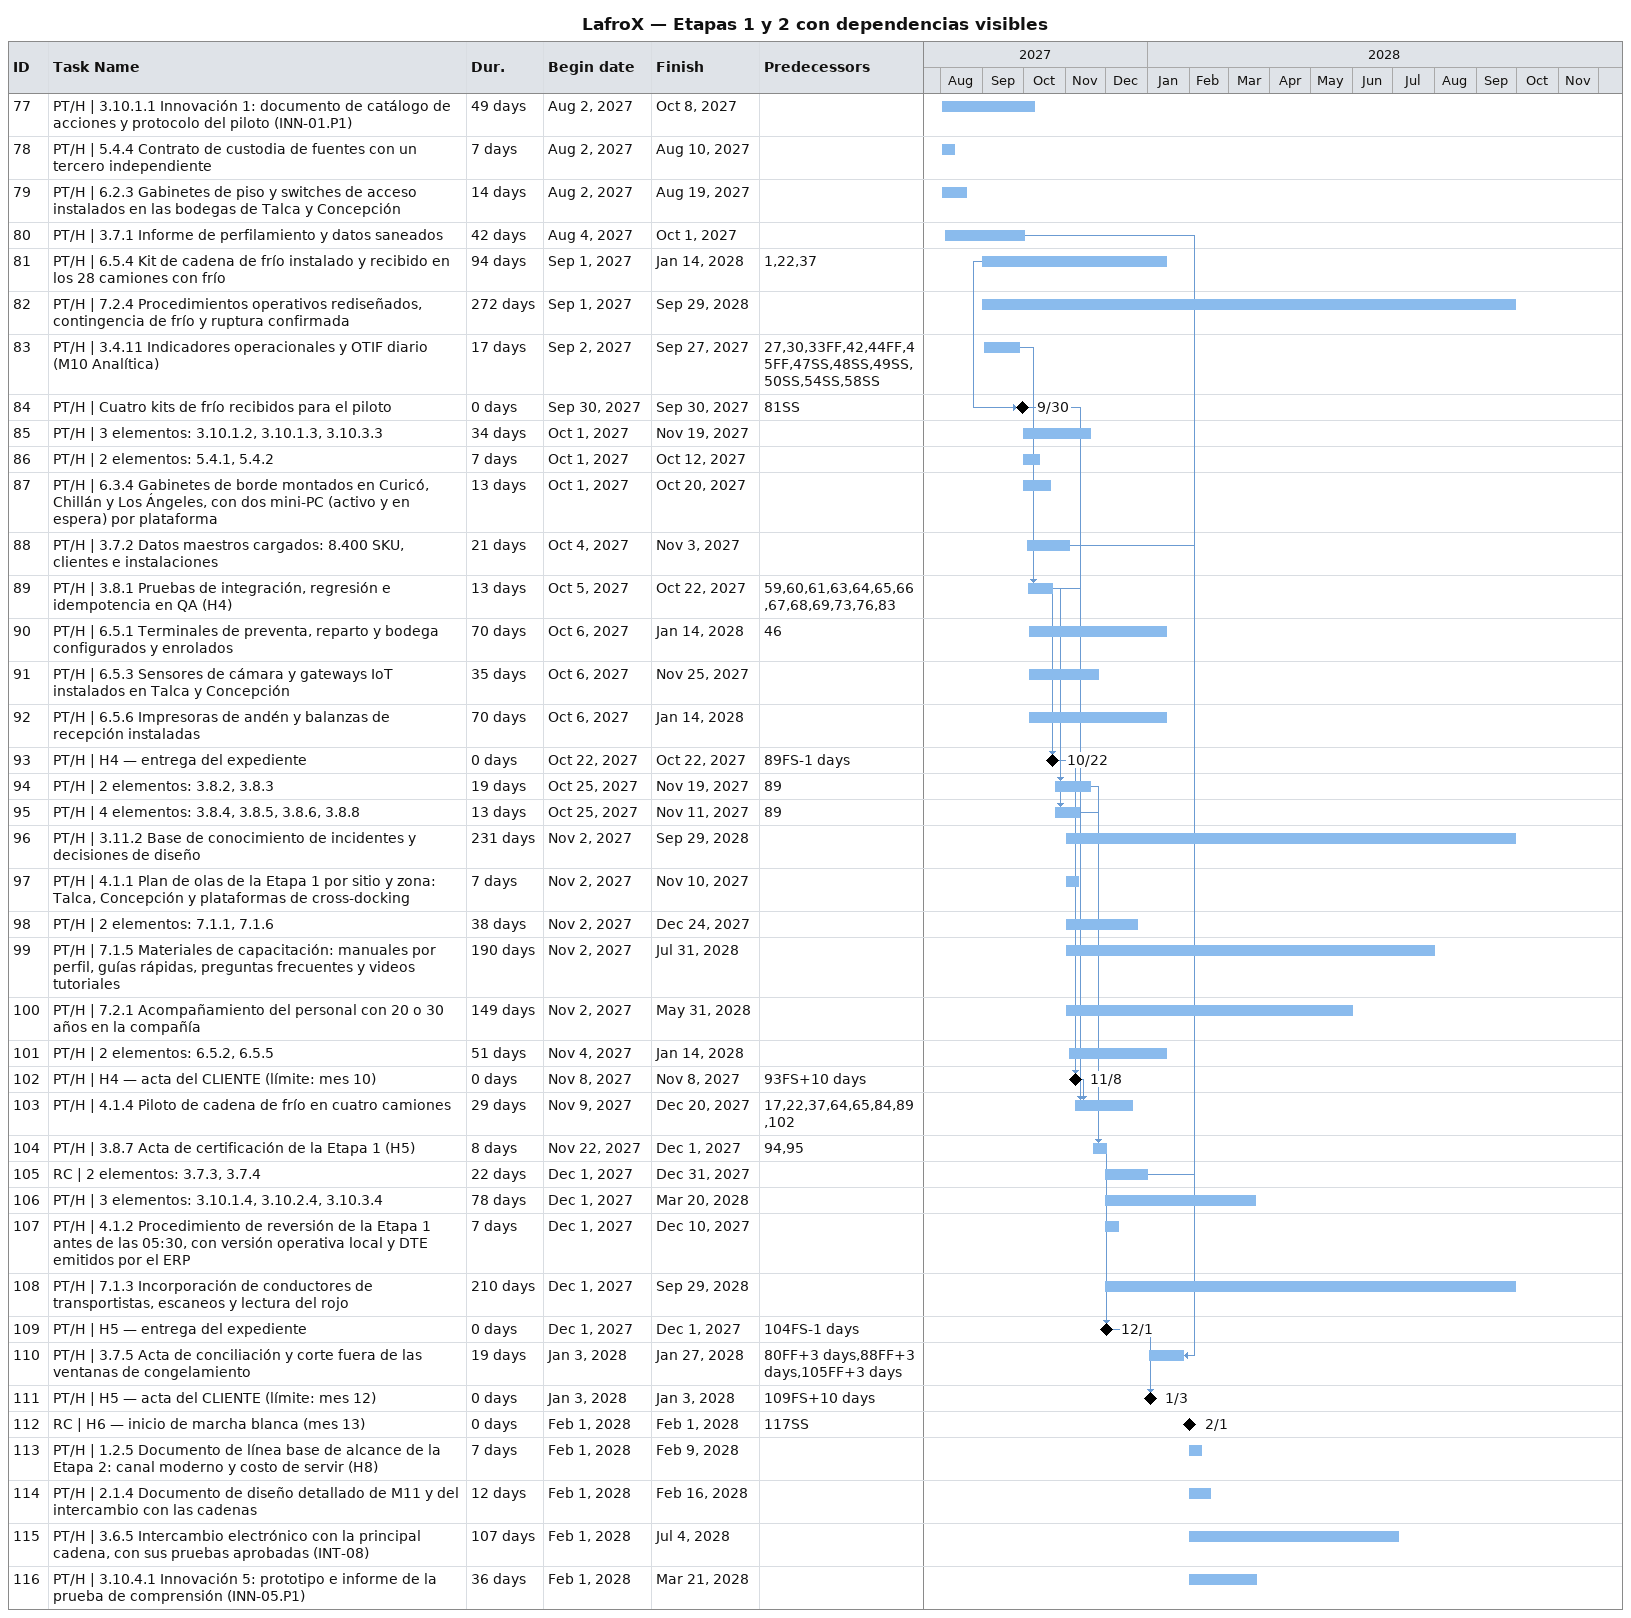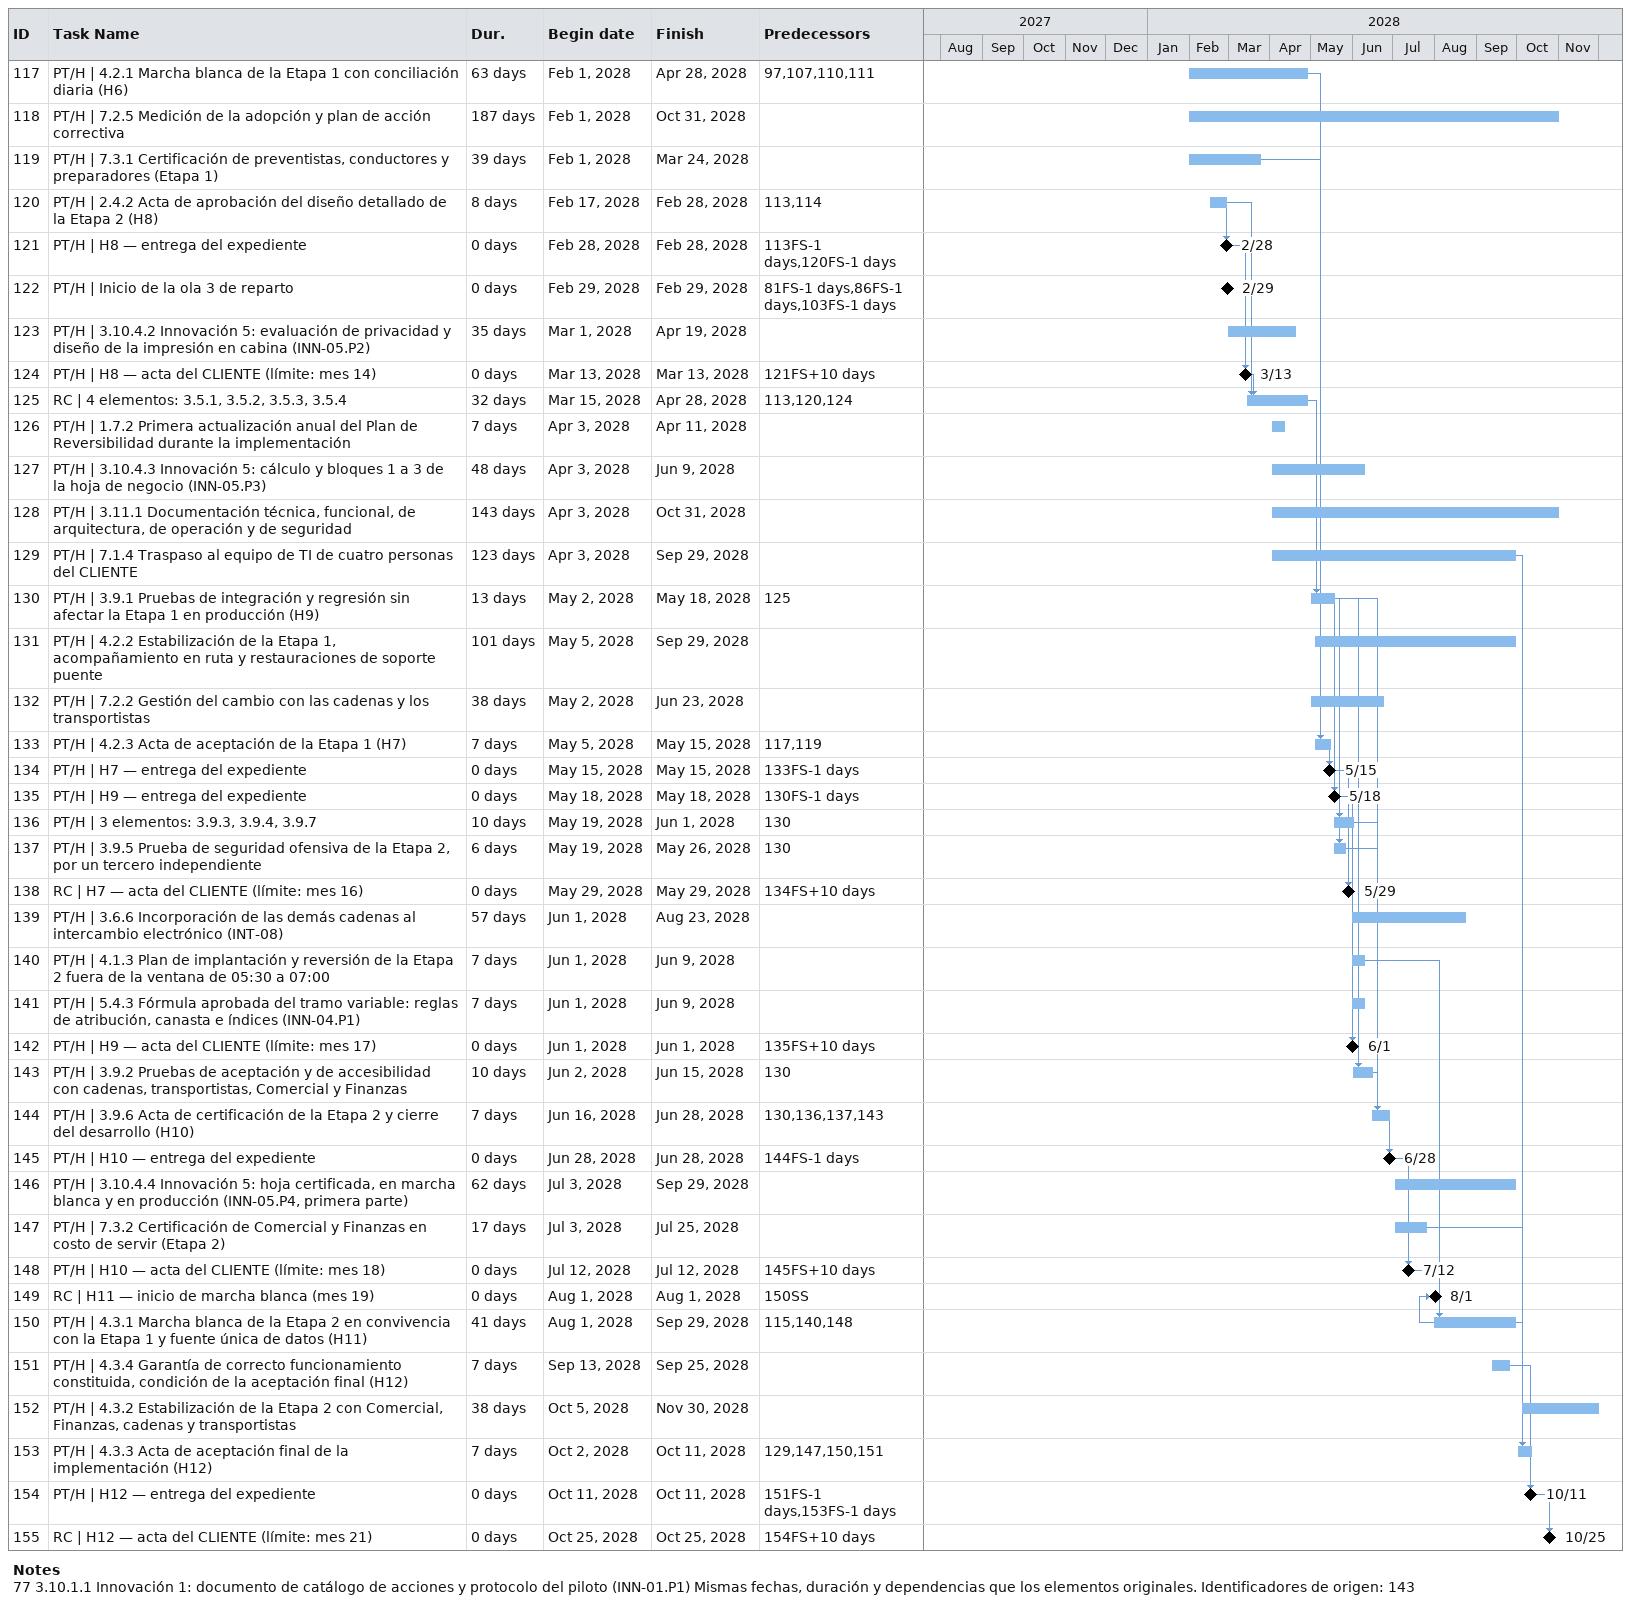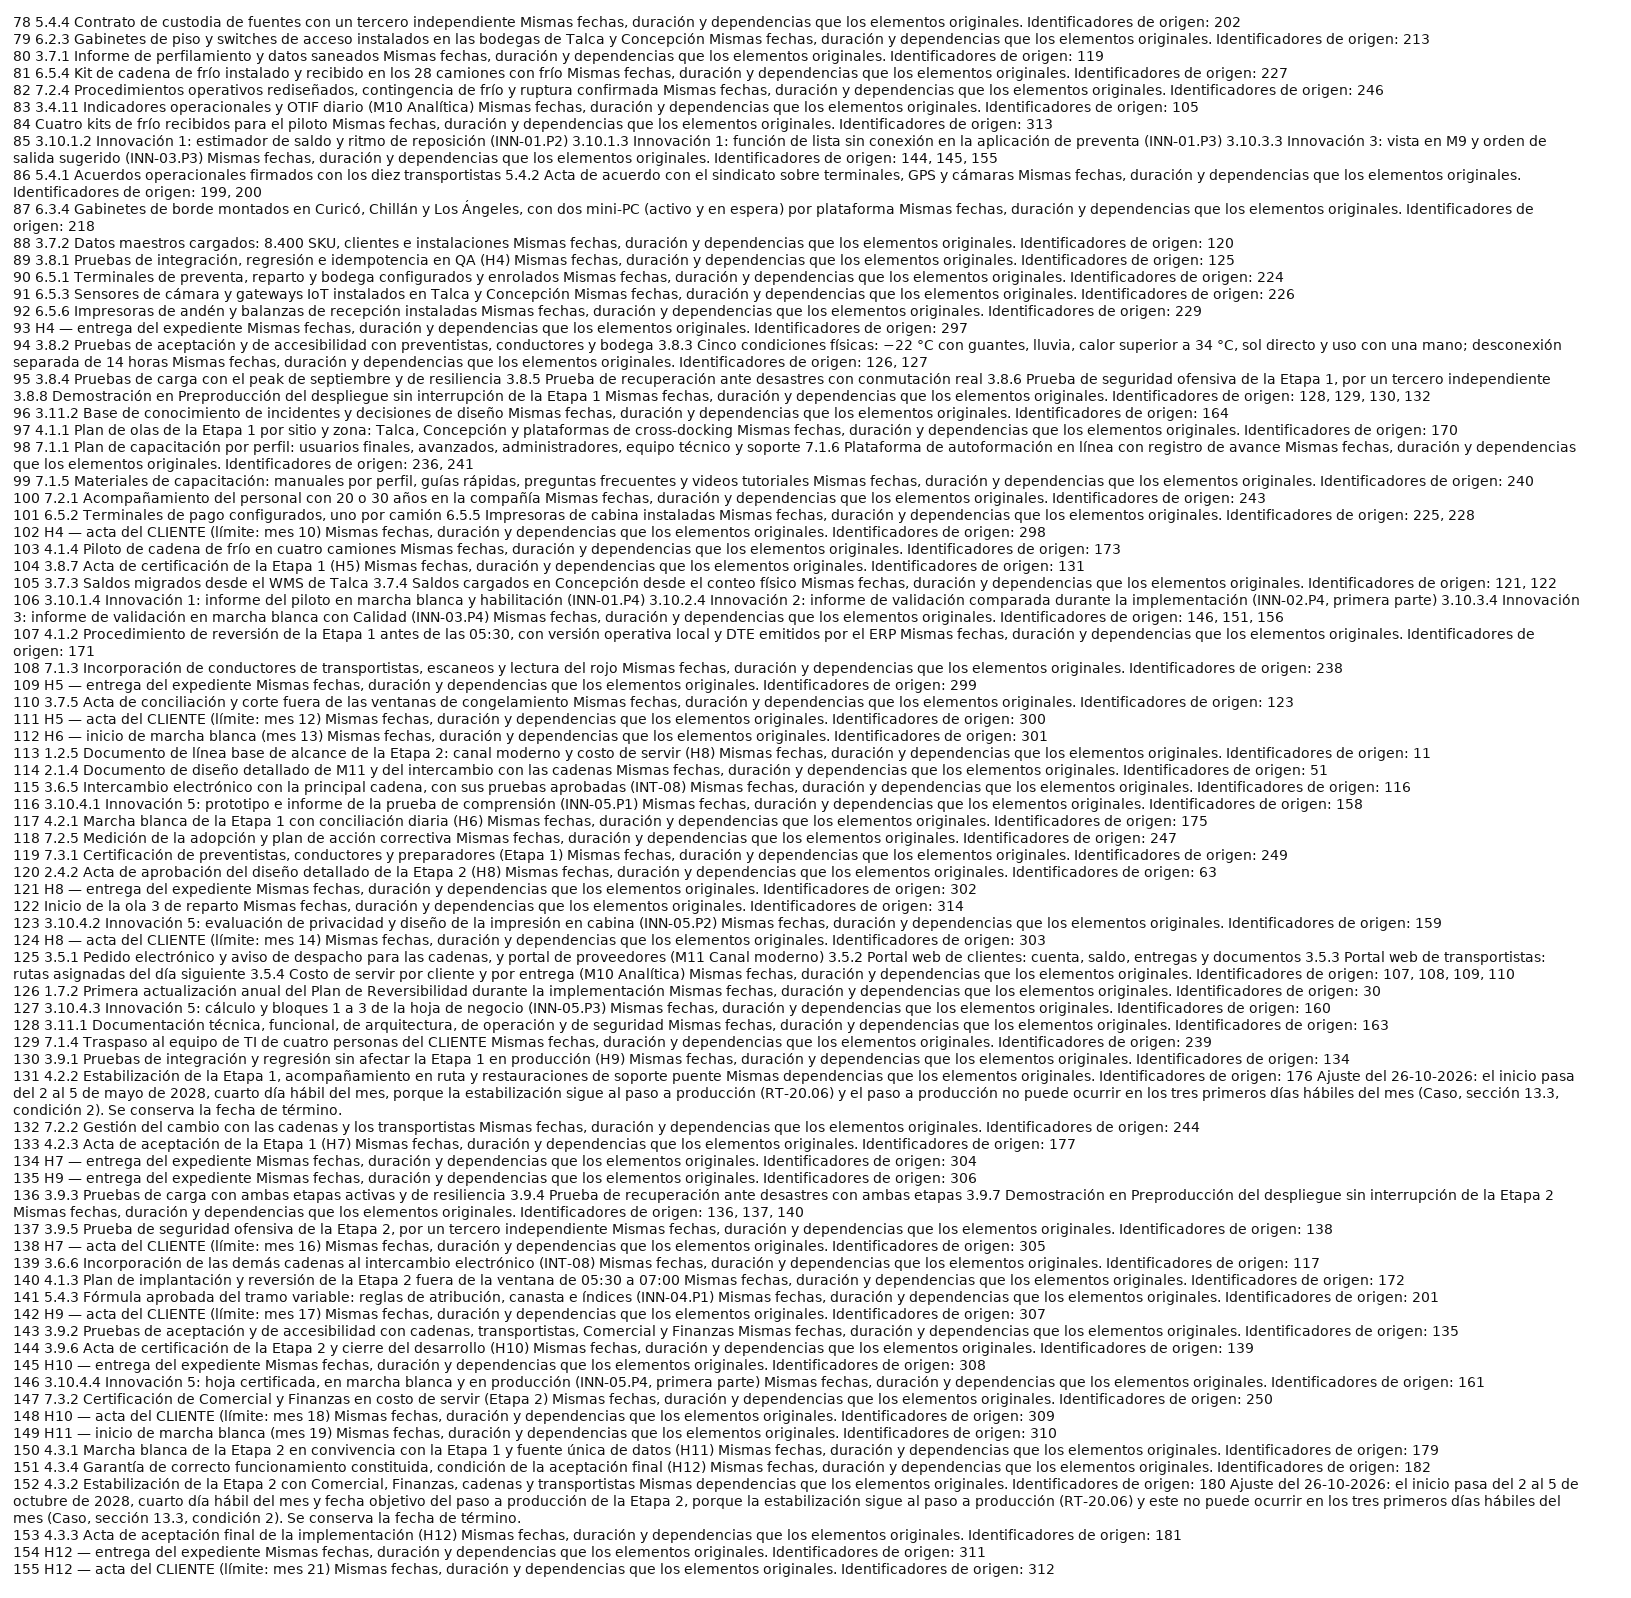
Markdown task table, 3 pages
LafroX — Etapas 1 y 2 con dependencias visibles

| ID | Task | Duration | Start | Finish | Predecessors |
|---|---|---|---|---|---|
| 77 | PT/H \| 3.10.1.1 Innovación 1: documento de catálogo de acciones y protocolo del piloto (INN-01.P1) | 49d | 2027-08-02 | 2027-10-08 |  |
| 78 | PT/H \| 5.4.4 Contrato de custodia de fuentes con un tercero independiente | 7d | 2027-08-02 | 2027-08-10 |  |
| 79 | PT/H \| 6.2.3 Gabinetes de piso y switches de acceso instalados en las bodegas de Talca y Concepción | 14d | 2027-08-02 | 2027-08-19 |  |
| 80 | PT/H \| 3.7.1 Informe de perfilamiento y datos saneados | 42d | 2027-08-04 | 2027-10-01 |  |
| 81 | PT/H \| 6.5.4 Kit de cadena de frío instalado y recibido en los 28 camiones con frío | 94d | 2027-09-01 | 2028-01-14 | 1, 22, 37 |
| 82 | PT/H \| 7.2.4 Procedimientos operativos rediseñados, contingencia de frío y ruptura confirmada | 272d | 2027-09-01 | 2028-09-29 |  |
| 83 | PT/H \| 3.4.11 Indicadores operacionales y OTIF diario (M10 Analítica) | 17d | 2027-09-02 | 2027-09-27 | 27, 30, 33FF, 42, 44FF, 45FF, 47SS, 48SS, 49SS, 50SS, 54SS, 58SS |
| 84 | PT/H \| Cuatro kits de frío recibidos para el piloto | 0d | 2027-09-30 | 2027-09-30 | 81SS |
| 85 | PT/H \| 3 elementos: 3.10.1.2, 3.10.1.3, 3.10.3.3 | 34d | 2027-10-01 | 2027-11-19 |  |
| 86 | PT/H \| 2 elementos: 5.4.1, 5.4.2 | 7d | 2027-10-01 | 2027-10-12 |  |
| 87 | PT/H \| 6.3.4 Gabinetes de borde montados en Curicó, Chillán y Los Ángeles, con dos mini-PC (activo y en espera) por plataforma | 13d | 2027-10-01 | 2027-10-20 |  |
| 88 | PT/H \| 3.7.2 Datos maestros cargados: 8.400 SKU, clientes e instalaciones | 21d | 2027-10-04 | 2027-11-03 |  |
| 89 | PT/H \| 3.8.1 Pruebas de integración, regresión e idempotencia en QA (H4) | 13d | 2027-10-05 | 2027-10-22 | 59, 60, 61, 63, 64, 65, 66, 67, 68, 69, 73, 76, 83 |
| 90 | PT/H \| 6.5.1 Terminales de preventa, reparto y bodega configurados y enrolados | 70d | 2027-10-06 | 2028-01-14 | 46 |
| 91 | PT/H \| 6.5.3 Sensores de cámara y gateways IoT instalados en Talca y Concepción | 35d | 2027-10-06 | 2027-11-25 |  |
| 92 | PT/H \| 6.5.6 Impresoras de andén y balanzas de recepción instaladas | 70d | 2027-10-06 | 2028-01-14 |  |
| 93 | PT/H \| H4 — entrega del expediente | 0d | 2027-10-22 | 2027-10-22 | 89FS-1d |
| 94 | PT/H \| 2 elementos: 3.8.2, 3.8.3 | 19d | 2027-10-25 | 2027-11-19 | 89 |
| 95 | PT/H \| 4 elementos: 3.8.4, 3.8.5, 3.8.6, 3.8.8 | 13d | 2027-10-25 | 2027-11-11 | 89 |
| 96 | PT/H \| 3.11.2 Base de conocimiento de incidentes y decisiones de diseño | 231d | 2027-11-02 | 2028-09-29 |  |
| 97 | PT/H \| 4.1.1 Plan de olas de la Etapa 1 por sitio y zona: Talca, Concepción y plataformas de cross-docking | 7d | 2027-11-02 | 2027-11-10 |  |
| 98 | PT/H \| 2 elementos: 7.1.1, 7.1.6 | 38d | 2027-11-02 | 2027-12-24 |  |
| 99 | PT/H \| 7.1.5 Materiales de capacitación: manuales por perfil, guías rápidas, preguntas frecuentes y videos tutoriales | 190d | 2027-11-02 | 2028-07-31 |  |
| 100 | PT/H \| 7.2.1 Acompañamiento del personal con 20 o 30 años en la compañía | 149d | 2027-11-02 | 2028-05-31 |  |
| 101 | PT/H \| 2 elementos: 6.5.2, 6.5.5 | 51d | 2027-11-04 | 2028-01-14 |  |
| 102 | PT/H \| H4 — acta del CLIENTE (límite: mes 10) | 0d | 2027-11-08 | 2027-11-08 | 93FS+10d |
| 103 | PT/H \| 4.1.4 Piloto de cadena de frío en cuatro camiones | 29d | 2027-11-09 | 2027-12-20 | 17, 22, 37, 64, 65, 84, 89, 102 |
| 104 | PT/H \| 3.8.7 Acta de certificación de la Etapa 1 (H5) | 8d | 2027-11-22 | 2027-12-01 | 94, 95 |
| 105 | RC \| 2 elementos: 3.7.3, 3.7.4 | 22d | 2027-12-01 | 2027-12-31 |  |
| 106 | PT/H \| 3 elementos: 3.10.1.4, 3.10.2.4, 3.10.3.4 | 78d | 2027-12-01 | 2028-03-20 |  |
| 107 | PT/H \| 4.1.2 Procedimiento de reversión de la Etapa 1 antes de las 05:30, con versión operativa local y DTE emitidos por el ERP | 7d | 2027-12-01 | 2027-12-10 |  |
| 108 | PT/H \| 7.1.3 Incorporación de conductores de transportistas, escaneos y lectura del rojo | 210d | 2027-12-01 | 2028-09-29 |  |
| 109 | PT/H \| H5 — entrega del expediente | 0d | 2027-12-01 | 2027-12-01 | 104FS-1d |
| 110 | PT/H \| 3.7.5 Acta de conciliación y corte fuera de las ventanas de congelamiento | 19d | 2028-01-03 | 2028-01-27 | 80FF+3d, 88FF+3d, 105FF+3d |
| 111 | PT/H \| H5 — acta del CLIENTE (límite: mes 12) | 0d | 2028-01-03 | 2028-01-03 | 109FS+10d |
| 112 | RC \| H6 — inicio de marcha blanca (mes 13) | 0d | 2028-02-01 | 2028-02-01 | 117SS |
| 113 | PT/H \| 1.2.5 Documento de línea base de alcance de la Etapa 2: canal moderno y costo de servir (H8) | 7d | 2028-02-01 | 2028-02-09 |  |
| 114 | PT/H \| 2.1.4 Documento de diseño detallado de M11 y del intercambio con las cadenas | 12d | 2028-02-01 | 2028-02-16 |  |
| 115 | PT/H \| 3.6.5 Intercambio electrónico con la principal cadena, con sus pruebas aprobadas (INT-08) | 107d | 2028-02-01 | 2028-07-04 |  |
| 116 | PT/H \| 3.10.4.1 Innovación 5: prototipo e informe de la prueba de comprensión (INN-05.P1) | 36d | 2028-02-01 | 2028-03-21 |  |
| 117 | PT/H \| 4.2.1 Marcha blanca de la Etapa 1 con conciliación diaria (H6) | 63d | 2028-02-01 | 2028-04-28 | 97, 107, 110, 111 |
| 118 | PT/H \| 7.2.5 Medición de la adopción y plan de acción correctiva | 187d | 2028-02-01 | 2028-10-31 |  |
| 119 | PT/H \| 7.3.1 Certificación de preventistas, conductores y preparadores (Etapa 1) | 39d | 2028-02-01 | 2028-03-24 |  |
| 120 | PT/H \| 2.4.2 Acta de aprobación del diseño detallado de la Etapa 2 (H8) | 8d | 2028-02-17 | 2028-02-28 | 113, 114 |
| 121 | PT/H \| H8 — entrega del expediente | 0d | 2028-02-28 | 2028-02-28 | 113FS-1d, 120FS-1d |
| 122 | PT/H \| Inicio de la ola 3 de reparto | 0d | 2028-02-29 | 2028-02-29 | 81FS-1d, 86FS-1d, 103FS-1d |
| 123 | PT/H \| 3.10.4.2 Innovación 5: evaluación de privacidad y diseño de la impresión en cabina (INN-05.P2) | 35d | 2028-03-01 | 2028-04-19 |  |
| 124 | PT/H \| H8 — acta del CLIENTE (límite: mes 14) | 0d | 2028-03-13 | 2028-03-13 | 121FS+10d |
| 125 | RC \| 4 elementos: 3.5.1, 3.5.2, 3.5.3, 3.5.4 | 32d | 2028-03-15 | 2028-04-28 | 113, 120, 124 |
| 126 | PT/H \| 1.7.2 Primera actualización anual del Plan de Reversibilidad durante la implementación | 7d | 2028-04-03 | 2028-04-11 |  |
| 127 | PT/H \| 3.10.4.3 Innovación 5: cálculo y bloques 1 a 3 de la hoja de negocio (INN-05.P3) | 48d | 2028-04-03 | 2028-06-09 |  |
| 128 | PT/H \| 3.11.1 Documentación técnica, funcional, de arquitectura, de operación y de seguridad | 143d | 2028-04-03 | 2028-10-31 |  |
| 129 | PT/H \| 7.1.4 Traspaso al equipo de TI de cuatro personas del CLIENTE | 123d | 2028-04-03 | 2028-09-29 |  |
| 130 | PT/H \| 3.9.1 Pruebas de integración y regresión sin afectar la Etapa 1 en producción (H9) | 13d | 2028-05-02 | 2028-05-18 | 125 |
| 131 | PT/H \| 4.2.2 Estabilización de la Etapa 1, acompañamiento en ruta y restauraciones de soporte puente | 101d | 2028-05-05 | 2028-09-29 |  |
| 132 | PT/H \| 7.2.2 Gestión del cambio con las cadenas y los transportistas | 38d | 2028-05-02 | 2028-06-23 |  |
| 133 | PT/H \| 4.2.3 Acta de aceptación de la Etapa 1 (H7) | 7d | 2028-05-05 | 2028-05-15 | 117, 119 |
| 134 | PT/H \| H7 — entrega del expediente | 0d | 2028-05-15 | 2028-05-15 | 133FS-1d |
| 135 | PT/H \| H9 — entrega del expediente | 0d | 2028-05-18 | 2028-05-18 | 130FS-1d |
| 136 | PT/H \| 3 elementos: 3.9.3, 3.9.4, 3.9.7 | 10d | 2028-05-19 | 2028-06-01 | 130 |
| 137 | PT/H \| 3.9.5 Prueba de seguridad ofensiva de la Etapa 2, por un tercero independiente | 6d | 2028-05-19 | 2028-05-26 | 130 |
| 138 | RC \| H7 — acta del CLIENTE (límite: mes 16) | 0d | 2028-05-29 | 2028-05-29 | 134FS+10d |
| 139 | PT/H \| 3.6.6 Incorporación de las demás cadenas al intercambio electrónico (INT-08) | 57d | 2028-06-01 | 2028-08-23 |  |
| 140 | PT/H \| 4.1.3 Plan de implantación y reversión de la Etapa 2 fuera de la ventana de 05:30 a 07:00 | 7d | 2028-06-01 | 2028-06-09 |  |
| 141 | PT/H \| 5.4.3 Fórmula aprobada del tramo variable: reglas de atribución, canasta e índices (INN-04.P1) | 7d | 2028-06-01 | 2028-06-09 |  |
| 142 | PT/H \| H9 — acta del CLIENTE (límite: mes 17) | 0d | 2028-06-01 | 2028-06-01 | 135FS+10d |
| 143 | PT/H \| 3.9.2 Pruebas de aceptación y de accesibilidad con cadenas, transportistas, Comercial y Finanzas | 10d | 2028-06-02 | 2028-06-15 | 130 |
| 144 | PT/H \| 3.9.6 Acta de certificación de la Etapa 2 y cierre del desarrollo (H10) | 7d | 2028-06-16 | 2028-06-28 | 130, 136, 137, 143 |
| 145 | PT/H \| H10 — entrega del expediente | 0d | 2028-06-28 | 2028-06-28 | 144FS-1d |
| 146 | PT/H \| 3.10.4.4 Innovación 5: hoja certificada, en marcha blanca y en producción (INN-05.P4, primera parte) | 62d | 2028-07-03 | 2028-09-29 |  |
| 147 | PT/H \| 7.3.2 Certificación de Comercial y Finanzas en costo de servir (Etapa 2) | 17d | 2028-07-03 | 2028-07-25 |  |
| 148 | PT/H \| H10 — acta del CLIENTE (límite: mes 18) | 0d | 2028-07-12 | 2028-07-12 | 145FS+10d |
| 149 | RC \| H11 — inicio de marcha blanca (mes 19) | 0d | 2028-08-01 | 2028-08-01 | 150SS |
| 150 | PT/H \| 4.3.1 Marcha blanca de la Etapa 2 en convivencia con la Etapa 1 y fuente única de datos (H11) | 41d | 2028-08-01 | 2028-09-29 | 115, 140, 148 |
| 151 | PT/H \| 4.3.4 Garantía de correcto funcionamiento constituida, condición de la aceptación final (H12) | 7d | 2028-09-13 | 2028-09-25 |  |
| 152 | PT/H \| 4.3.2 Estabilización de la Etapa 2 con Comercial, Finanzas, cadenas y transportistas | 38d | 2028-10-05 | 2028-11-30 |  |
| 153 | PT/H \| 4.3.3 Acta de aceptación final de la implementación (H12) | 7d | 2028-10-02 | 2028-10-11 | 129, 147, 150, 151 |
| 154 | PT/H \| H12 — entrega del expediente | 0d | 2028-10-11 | 2028-10-11 | 151FS-1d, 153FS-1d |
| 155 | RC \| H12 — acta del CLIENTE (límite: mes 21) | 0d | 2028-10-25 | 2028-10-25 | 154FS+10d |

Notes
- 77: 3.10.1.1 Innovación 1: documento de catálogo de acciones y protocolo del piloto (INN-01.P1) Mismas fechas, duración y dependencias que los elementos originales. Identificadores de origen: 143
- 78: 5.4.4 Contrato de custodia de fuentes con un tercero independiente Mismas fechas, duración y dependencias que los elementos originales. Identificadores de origen: 202
- 79: 6.2.3 Gabinetes de piso y switches de acceso instalados en las bodegas de Talca y Concepción Mismas fechas, duración y dependencias que los elementos originales. Identificadores de origen: 213
- 80: 3.7.1 Informe de perfilamiento y datos saneados Mismas fechas, duración y dependencias que los elementos originales. Identificadores de origen: 119
- 81: 6.5.4 Kit de cadena de frío instalado y recibido en los 28 camiones con frío Mismas fechas, duración y dependencias que los elementos originales. Identificadores de origen: 227
- 82: 7.2.4 Procedimientos operativos rediseñados, contingencia de frío y ruptura confirmada Mismas fechas, duración y dependencias que los elementos originales. Identificadores de origen: 246
- 83: 3.4.11 Indicadores operacionales y OTIF diario (M10 Analítica) Mismas fechas, duración y dependencias que los elementos originales. Identificadores de origen: 105
- 84: Cuatro kits de frío recibidos para el piloto Mismas fechas, duración y dependencias que los elementos originales. Identificadores de origen: 313
- 85: 3.10.1.2 Innovación 1: estimador de saldo y ritmo de reposición (INN-01.P2) 3.10.1.3 Innovación 1: función de lista sin conexión en la aplicación de preventa (INN-01.P3) 3.10.3.3 Innovación 3: vista en M9 y orden de salida sugerido (INN-03.P3) Mismas fechas, duración y dependencias que los elementos originales. Identificadores de origen: 144, 145, 155
- 86: 5.4.1 Acuerdos operacionales firmados con los diez transportistas 5.4.2 Acta de acuerdo con el sindicato sobre terminales, GPS y cámaras Mismas fechas, duración y dependencias que los elementos originales. Identificadores de origen: 199, 200
- 87: 6.3.4 Gabinetes de borde montados en Curicó, Chillán y Los Ángeles, con dos mini-PC (activo y en espera) por plataforma Mismas fechas, duración y dependencias que los elementos originales. Identificadores de origen: 218
- 88: 3.7.2 Datos maestros cargados: 8.400 SKU, clientes e instalaciones Mismas fechas, duración y dependencias que los elementos originales. Identificadores de origen: 120
- 89: 3.8.1 Pruebas de integración, regresión e idempotencia en QA (H4) Mismas fechas, duración y dependencias que los elementos originales. Identificadores de origen: 125
- 90: 6.5.1 Terminales de preventa, reparto y bodega configurados y enrolados Mismas fechas, duración y dependencias que los elementos originales. Identificadores de origen: 224
- 91: 6.5.3 Sensores de cámara y gateways IoT instalados en Talca y Concepción Mismas fechas, duración y dependencias que los elementos originales. Identificadores de origen: 226
- 92: 6.5.6 Impresoras de andén y balanzas de recepción instaladas Mismas fechas, duración y dependencias que los elementos originales. Identificadores de origen: 229
- 93: H4 — entrega del expediente Mismas fechas, duración y dependencias que los elementos originales. Identificadores de origen: 297
- 94: 3.8.2 Pruebas de aceptación y de accesibilidad con preventistas, conductores y bodega 3.8.3 Cinco condiciones físicas: −22 °C con guantes, lluvia, calor superior a 34 °C, sol directo y uso con una mano; desconexión separada de 14 horas Mismas fechas, duración y dependencias que los elementos originales. Identificadores de origen: 126, 127
- 95: 3.8.4 Pruebas de carga con el peak de septiembre y de resiliencia 3.8.5 Prueba de recuperación ante desastres con conmutación real 3.8.6 Prueba de seguridad ofensiva de la Etapa 1, por un tercero independiente 3.8.8 Demostración en Preproducción del despliegue sin interrupción de la Etapa 1 Mismas fechas, duración y dependencias que los elementos originales. Identificadores de origen: 128, 129, 130, 132
- 96: 3.11.2 Base de conocimiento de incidentes y decisiones de diseño Mismas fechas, duración y dependencias que los elementos originales. Identificadores de origen: 164
- 97: 4.1.1 Plan de olas de la Etapa 1 por sitio y zona: Talca, Concepción y plataformas de cross-docking Mismas fechas, duración y dependencias que los elementos originales. Identificadores de origen: 170
- 98: 7.1.1 Plan de capacitación por perfil: usuarios finales, avanzados, administradores, equipo técnico y soporte 7.1.6 Plataforma de autoformación en línea con registro de avance Mismas fechas, duración y dependencias que los elementos originales. Identificadores de origen: 236, 241
- 99: 7.1.5 Materiales de capacitación: manuales por perfil, guías rápidas, preguntas frecuentes y videos tutoriales Mismas fechas, duración y dependencias que los elementos originales. Identificadores de origen: 240
- 100: 7.2.1 Acompañamiento del personal con 20 o 30 años en la compañía Mismas fechas, duración y dependencias que los elementos originales. Identificadores de origen: 243
- 101: 6.5.2 Terminales de pago configurados, uno por camión 6.5.5 Impresoras de cabina instaladas Mismas fechas, duración y dependencias que los elementos originales. Identificadores de origen: 225, 228
- 102: H4 — acta del CLIENTE (límite: mes 10) Mismas fechas, duración y dependencias que los elementos originales. Identificadores de origen: 298
- 103: 4.1.4 Piloto de cadena de frío en cuatro camiones Mismas fechas, duración y dependencias que los elementos originales. Identificadores de origen: 173
- 104: 3.8.7 Acta de certificación de la Etapa 1 (H5) Mismas fechas, duración y dependencias que los elementos originales. Identificadores de origen: 131
- 105: 3.7.3 Saldos migrados desde el WMS de Talca 3.7.4 Saldos cargados en Concepción desde el conteo físico Mismas fechas, duración y dependencias que los elementos originales. Identificadores de origen: 121, 122
- 106: 3.10.1.4 Innovación 1: informe del piloto en marcha blanca y habilitación (INN-01.P4) 3.10.2.4 Innovación 2: informe de validación comparada durante la implementación (INN-02.P4, primera parte) 3.10.3.4 Innovación 3: informe de validación en marcha blanca con Calidad (INN-03.P4) Mismas fechas, duración y dependencias que los elementos originales. Identificadores de origen: 146, 151, 156
- 107: 4.1.2 Procedimiento de reversión de la Etapa 1 antes de las 05:30, con versión operativa local y DTE emitidos por el ERP Mismas fechas, duración y dependencias que los elementos originales. Identificadores de origen: 171
- 108: 7.1.3 Incorporación de conductores de transportistas, escaneos y lectura del rojo Mismas fechas, duración y dependencias que los elementos originales. Identificadores de origen: 238
- 109: H5 — entrega del expediente Mismas fechas, duración y dependencias que los elementos originales. Identificadores de origen: 299
- 110: 3.7.5 Acta de conciliación y corte fuera de las ventanas de congelamiento Mismas fechas, duración y dependencias que los elementos originales. Identificadores de origen: 123
- 111: H5 — acta del CLIENTE (límite: mes 12) Mismas fechas, duración y dependencias que los elementos originales. Identificadores de origen: 300
- 112: H6 — inicio de marcha blanca (mes 13) Mismas fechas, duración y dependencias que los elementos originales. Identificadores de origen: 301
- 113: 1.2.5 Documento de línea base de alcance de la Etapa 2: canal moderno y costo de servir (H8) Mismas fechas, duración y dependencias que los elementos originales. Identificadores de origen: 11
- 114: 2.1.4 Documento de diseño detallado de M11 y del intercambio con las cadenas Mismas fechas, duración y dependencias que los elementos originales. Identificadores de origen: 51
- 115: 3.6.5 Intercambio electrónico con la principal cadena, con sus pruebas aprobadas (INT-08) Mismas fechas, duración y dependencias que los elementos originales. Identificadores de origen: 116
- 116: 3.10.4.1 Innovación 5: prototipo e informe de la prueba de comprensión (INN-05.P1) Mismas fechas, duración y dependencias que los elementos originales. Identificadores de origen: 158
- 117: 4.2.1 Marcha blanca de la Etapa 1 con conciliación diaria (H6) Mismas fechas, duración y dependencias que los elementos originales. Identificadores de origen: 175
- 118: 7.2.5 Medición de la adopción y plan de acción correctiva Mismas fechas, duración y dependencias que los elementos originales. Identificadores de origen: 247
- 119: 7.3.1 Certificación de preventistas, conductores y preparadores (Etapa 1) Mismas fechas, duración y dependencias que los elementos originales. Identificadores de origen: 249
- 120: 2.4.2 Acta de aprobación del diseño detallado de la Etapa 2 (H8) Mismas fechas, duración y dependencias que los elementos originales. Identificadores de origen: 63
- 121: H8 — entrega del expediente Mismas fechas, duración y dependencias que los elementos originales. Identificadores de origen: 302
- 122: Inicio de la ola 3 de reparto Mismas fechas, duración y dependencias que los elementos originales. Identificadores de origen: 314
- 123: 3.10.4.2 Innovación 5: evaluación de privacidad y diseño de la impresión en cabina (INN-05.P2) Mismas fechas, duración y dependencias que los elementos originales. Identificadores de origen: 159
- 124: H8 — acta del CLIENTE (límite: mes 14) Mismas fechas, duración y dependencias que los elementos originales. Identificadores de origen: 303
- 125: 3.5.1 Pedido electrónico y aviso de despacho para las cadenas, y portal de proveedores (M11 Canal moderno) 3.5.2 Portal web de clientes: cuenta, saldo, entregas y documentos 3.5.3 Portal web de transportistas: rutas asignadas del día siguiente 3.5.4 Costo de servir por cliente y por entrega (M10 Analítica) Mismas fechas, duración y dependencias que los elementos originales. Identificadores de origen: 107, 108, 109, 110
- 126: 1.7.2 Primera actualización anual del Plan de Reversibilidad durante la implementación Mismas fechas, duración y dependencias que los elementos originales. Identificadores de origen: 30
- 127: 3.10.4.3 Innovación 5: cálculo y bloques 1 a 3 de la hoja de negocio (INN-05.P3) Mismas fechas, duración y dependencias que los elementos originales. Identificadores de origen: 160
- 128: 3.11.1 Documentación técnica, funcional, de arquitectura, de operación y de seguridad Mismas fechas, duración y dependencias que los elementos originales. Identificadores de origen: 163
- 129: 7.1.4 Traspaso al equipo de TI de cuatro personas del CLIENTE Mismas fechas, duración y dependencias que los elementos originales. Identificadores de origen: 239
- 130: 3.9.1 Pruebas de integración y regresión sin afectar la Etapa 1 en producción (H9) Mismas fechas, duración y dependencias que los elementos originales. Identificadores de origen: 134
- 131: 4.2.2 Estabilización de la Etapa 1, acompañamiento en ruta y restauraciones de soporte puente Mismas dependencias que los elementos originales. Identificadores de origen: 176 Ajuste del 26-10-2026: el inicio pasa del 2 al 5 de mayo de 2028, cuarto día hábil del mes, porque la estabilización sigue al paso a producción (RT-20.06) y el paso a producción no puede ocurrir en los tres primeros días hábiles del mes (Caso, sección 13.3, condición 2). Se conserva la fecha de término.
- 132: 7.2.2 Gestión del cambio con las cadenas y los transportistas Mismas fechas, duración y dependencias que los elementos originales. Identificadores de origen: 244
- 133: 4.2.3 Acta de aceptación de la Etapa 1 (H7) Mismas fechas, duración y dependencias que los elementos originales. Identificadores de origen: 177
- 134: H7 — entrega del expediente Mismas fechas, duración y dependencias que los elementos originales. Identificadores de origen: 304
- 135: H9 — entrega del expediente Mismas fechas, duración y dependencias que los elementos originales. Identificadores de origen: 306
- 136: 3.9.3 Pruebas de carga con ambas etapas activas y de resiliencia 3.9.4 Prueba de recuperación ante desastres con ambas etapas 3.9.7 Demostración en Preproducción del despliegue sin interrupción de la Etapa 2 Mismas fechas, duración y dependencias que los elementos originales. Identificadores de origen: 136, 137, 140
- 137: 3.9.5 Prueba de seguridad ofensiva de la Etapa 2, por un tercero independiente Mismas fechas, duración y dependencias que los elementos originales. Identificadores de origen: 138
- 138: H7 — acta del CLIENTE (límite: mes 16) Mismas fechas, duración y dependencias que los elementos originales. Identificadores de origen: 305
- 139: 3.6.6 Incorporación de las demás cadenas al intercambio electrónico (INT-08) Mismas fechas, duración y dependencias que los elementos originales. Identificadores de origen: 117
- 140: 4.1.3 Plan de implantación y reversión de la Etapa 2 fuera de la ventana de 05:30 a 07:00 Mismas fechas, duración y dependencias que los elementos originales. Identificadores de origen: 172
- 141: 5.4.3 Fórmula aprobada del tramo variable: reglas de atribución, canasta e índices (INN-04.P1) Mismas fechas, duración y dependencias que los elementos originales. Identificadores de origen: 201
- 142: H9 — acta del CLIENTE (límite: mes 17) Mismas fechas, duración y dependencias que los elementos originales. Identificadores de origen: 307
- 143: 3.9.2 Pruebas de aceptación y de accesibilidad con cadenas, transportistas, Comercial y Finanzas Mismas fechas, duración y dependencias que los elementos originales. Identificadores de origen: 135
- 144: 3.9.6 Acta de certificación de la Etapa 2 y cierre del desarrollo (H10) Mismas fechas, duración y dependencias que los elementos originales. Identificadores de origen: 139
- 145: H10 — entrega del expediente Mismas fechas, duración y dependencias que los elementos originales. Identificadores de origen: 308
- 146: 3.10.4.4 Innovación 5: hoja certificada, en marcha blanca y en producción (INN-05.P4, primera parte) Mismas fechas, duración y dependencias que los elementos originales. Identificadores de origen: 161
- 147: 7.3.2 Certificación de Comercial y Finanzas en costo de servir (Etapa 2) Mismas fechas, duración y dependencias que los elementos originales. Identificadores de origen: 250
- 148: H10 — acta del CLIENTE (límite: mes 18) Mismas fechas, duración y dependencias que los elementos originales. Identificadores de origen: 309
- 149: H11 — inicio de marcha blanca (mes 19) Mismas fechas, duración y dependencias que los elementos originales. Identificadores de origen: 310
- 150: 4.3.1 Marcha blanca de la Etapa 2 en convivencia con la Etapa 1 y fuente única de datos (H11) Mismas fechas, duración y dependencias que los elementos originales. Identificadores de origen: 179
- 151: 4.3.4 Garantía de correcto funcionamiento constituida, condición de la aceptación final (H12) Mismas fechas, duración y dependencias que los elementos originales. Identificadores de origen: 182
- 152: 4.3.2 Estabilización de la Etapa 2 con Comercial, Finanzas, cadenas y transportistas Mismas dependencias que los elementos originales. Identificadores de origen: 180 Ajuste del 26-10-2026: el inicio pasa del 2 al 5 de octubre de 2028, cuarto día hábil del mes y fecha objetivo del paso a producción de la Etapa 2, porque la estabilización sigue al paso a producción (RT-20.06) y este no puede ocurrir en los tres primeros días hábiles del mes (Caso, sección 13.3, condición 2). Se conserva la fecha de término.
- 153: 4.3.3 Acta de aceptación final de la implementación (H12) Mismas fechas, duración y dependencias que los elementos originales. Identificadores de origen: 181
- 154: H12 — entrega del expediente Mismas fechas, duración y dependencias que los elementos originales. Identificadores de origen: 311
- 155: H12 — acta del CLIENTE (límite: mes 21) Mismas fechas, duración y dependencias que los elementos originales. Identificadores de origen: 312
